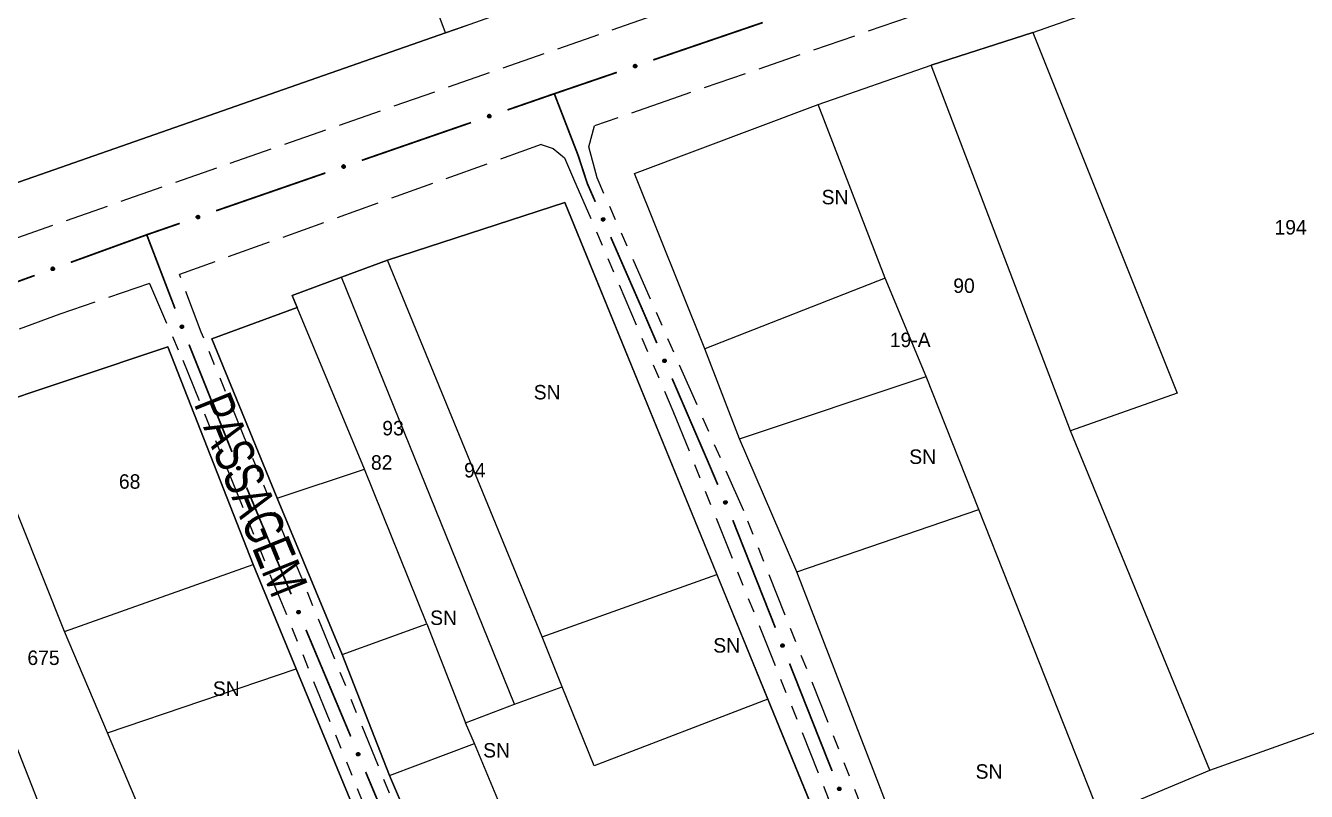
# Model space of a CAD drawing. Extents: x 204373 to 205952, y 4873300 to 4875179.
# Drawn here: x 205014.8 to 205147.7, y 4874661.2 to 4874740.7 of the extents above; entities that cross this region are included whole.
import ezdxf
from ezdxf.enums import TextEntityAlignment as Align

# ---------------------------------------------------------------- set-up
doc = ezdxf.new("R2010")
doc.units = 0
doc.header["$LTSCALE"] = 1.5
doc.header["$MEASUREMENT"] = 0
doc.linetypes.add('TRACO_11', pattern=[8, 3, -1, 3, -1])
doc.linetypes.add('TRACO_25', pattern=[8, 3, -1, 1, -1, 1, -1])
for name, color, linetype in [('CD_MALHA_LOTES', 7, 'CONTINUOUS'), ('RU-QUADRA', 220, 'CONTINUOUS'), ('SV-EIXO-RUA-N-PAV', 6, 'CONTINUOUS'), ('SV-EIXO-RUA-PAV', 20, 'CONTINUOUS'), ('SV-RUA-NAO-PAV', 7, 'CONTINUOUS'), ('SV-RUA-PAVIM', 7, 'CONTINUOUS'), ('SV-TXT-RUA-PAV', 7, 'CONTINUOUS'), ('Th_NmrPort', 1, 'CONTINUOUS')]:
    doc.layers.add(name, color=color, linetype=linetype)
doc.styles.add('ARIAL', font='ARIAL.SHX')

msp = doc.modelspace()

# ---------------------------------------------------------------- linework, layer by layer
at = {"layer": 'CD_MALHA_LOTES', "linetype": 'Continuous', "flags": 128}
for points in [[(205058.33925, 4874739.900504), (205050.555601, 4874760.861856)], [(205119.299297, 4874739.963191), (205148.397146, 4874750.172962)], [(205058.33925, 4874739.900504), (205003.597043, 4874720.771307)], [(205060.537077, 4874740.684466), (205058.33925, 4874739.900504)], [(205119.299297, 4874739.963191), (205108.7492, 4874736.559934)], [(205119.299297, 4874739.963191), (205134.273629, 4874702.527362)], [(205097.007962, 4874732.476025), (205108.7492, 4874736.559934)], [(205123.213043, 4874698.613616), (205108.7492, 4874736.559934)], [(205077.949722, 4874725.329185), (205097.007962, 4874732.476025)], [(205103.98464, 4874714.438762), (205097.007962, 4874732.476025)], [(205085.266725, 4874707.121759), (205077.949722, 4874725.329185)], [(205052.313492, 4874716.305006), (205070.730738, 4874722.288847)], [(205070.730738, 4874722.288847), (205086.51134, 4874683.695598)], [(205047.537757, 4874714.568375), (205052.313492, 4874716.305006)], [(205068.377328, 4874677.230809), (205052.313492, 4874716.305006)], [(205042.415947, 4874712.643047), (205047.537757, 4874714.568375)], [(205065.492489, 4874670.235019), (205047.537757, 4874714.568375)], [(205103.98464, 4874714.438762), (205085.266725, 4874707.121759)], [(205108.238711, 4874704.22899), (205103.98464, 4874714.438762)], [(205042.936443, 4874711.393858), (205042.415947, 4874712.643047)], [(205034.088017, 4874708.166785), (205042.936443, 4874711.393858)], [(205049.911084, 4874694.633899), (205042.936443, 4874711.393858)], [(205040.85446, 4874691.615024), (205034.088017, 4874708.166785)], [(205009.624723, 4874700.671648), (205029.507656, 4874707.333992)], [(205029.507656, 4874707.333992), (205038.356081, 4874684.744482)], [(205088.840145, 4874697.762802), (205085.266725, 4874707.121759)], [(205088.840145, 4874697.762802), (205108.238711, 4874704.22899)], [(205113.683923, 4874690.445799), (205108.238711, 4874704.22899)], [(205134.273629, 4874702.527362), (205123.213043, 4874698.613616)], [(205018.785446, 4874677.769841), (205009.624723, 4874700.671648)], [(205137.676886, 4874663.389904), (205123.213043, 4874698.613616)], [(205023.521956, 4874641.022849), (205001.348842, 4874697.548674)], [(205094.795845, 4874683.97961), (205088.840145, 4874697.762802)], [(205040.85446, 4874691.615024), (205049.911084, 4874694.633899)], [(205056.408884, 4874678.557147), (205049.911084, 4874694.633899)], [(205047.620903, 4874675.375561), (205040.85446, 4874691.615024)], [(205094.795845, 4874683.97961), (205113.683923, 4874690.445799)], [(205126.275974, 4874658.625344), (205113.683923, 4874690.445799)], [(205018.785446, 4874677.769841), (205038.356081, 4874684.744482)], [(205038.356081, 4874684.744482), (205042.832344, 4874673.918173)], [(205116.236365, 4874628.506518), (205094.795845, 4874683.97961)], [(205068.377328, 4874677.230809), (205086.51134, 4874683.695598)], [(205086.51134, 4874683.695598), (205091.807141, 4874670.744118)], [(205047.620903, 4874675.375561), (205056.408884, 4874678.557147)], [(205056.408884, 4874678.557147), (205060.426317, 4874668.298347)], [(205023.261708, 4874667.255829), (205018.785446, 4874677.769841)], [(205070.451963, 4874672.02882), (205068.377328, 4874677.230809)], [(205052.534931, 4874662.846117), (205047.620903, 4874675.375561)], [(205023.261708, 4874667.255829), (205042.832344, 4874673.918173)], [(205042.832344, 4874673.918173), (205050.847976, 4874654.451637)], [(205065.492489, 4874670.235019), (205070.451963, 4874672.02882)], [(205073.749784, 4874663.820558), (205070.451963, 4874672.02882)], [(205091.807141, 4874670.744118), (205073.749784, 4874663.820558)], [(205091.807141, 4874670.744118), (205096.365367, 4874659.59646)], [(205060.426317, 4874668.298347), (205065.492489, 4874670.235019)], [(205061.358935, 4874666.146151), (205060.426317, 4874668.298347)], [(205031.589638, 4874647.581094), (205023.261708, 4874667.255829)], [(205137.676886, 4874663.389904), (205149.971808, 4874667.76997)], [(205052.534931, 4874662.846117), (205061.358935, 4874666.146151)], [(205068.440728, 4874649.142581), (205061.358935, 4874666.146151)], [(205059.696402, 4874646.123706), (205052.534931, 4874662.846117)], [(205126.275974, 4874658.625344), (205137.676886, 4874663.389904)]]:
    msp.add_lwpolyline(points, dxfattribs=at)
at = {"layer": 'RU-QUADRA', "linetype": 'Continuous', "flags": 128}
for points in [[(205152.736299, 4874549.721114), (205146.610436, 4874564.695446), (205138.782944, 4874582.052057), (205127.80744, 4874600.599809), (205119.979948, 4874619.317723), (205116.236365, 4874628.506518), (205094.795845, 4874683.97961), (205088.840145, 4874697.762802), (205085.266725, 4874707.121759), (205077.949722, 4874725.329185), (205097.007962, 4874732.476025), (205108.7492, 4874736.559934), (205119.299297, 4874739.963191), (205148.397146, 4874750.172962)], [(204942.358577, 4874741.660885), (204949.283834, 4874724.062521), (204953.332607, 4874713.773837), (204957.012475, 4874704.422611), (205003.597043, 4874720.771307), (205058.33925, 4874739.900504), (205059.342626, 4874740.258407), (205077.742177, 4874746.821502)], [(205096.543262, 4874659.161397), (205092.037162, 4874670.181575), (205086.803545, 4874682.980978), (205070.730738, 4874722.288847), (205052.313492, 4874716.305006), (205047.537757, 4874714.568375), (205042.415947, 4874712.643047), (205042.936443, 4874711.393858), (205034.088017, 4874708.166785), (205040.85446, 4874691.615024), (205047.620903, 4874675.375561), (205052.534931, 4874662.846117), (205059.696402, 4874646.123706)], [(205050.847976, 4874654.451637), (205042.832344, 4874673.918173), (205038.356081, 4874684.744482), (205029.507656, 4874707.333992), (205009.624723, 4874700.671648)]]:
    msp.add_lwpolyline(points, dxfattribs=at)
at = {"layer": 'SV-EIXO-RUA-N-PAV', "const_width": 0.18}
for points in [[(205069.629265, 4874733.590665), (205071.793749, 4874727.994683)], [(205071.793749, 4874727.994683), (205072.093735, 4874727.219108)], [(205072.093735, 4874727.219108), (205072.76682, 4874725.157786)], [(205072.76682, 4874725.157786), (205073.055479, 4874724.273766)], [(205073.055479, 4874724.273766), (205073.884049, 4874722.376779)], [(205027.402128, 4874718.753568), (205027.325812, 4874718.95283)], [(205030.263393, 4874711.282747), (205027.402128, 4874718.753568)], [(205075.485113, 4874718.711183), (205078.687243, 4874711.379992)], [(205078.687243, 4874711.379992), (205078.765836, 4874711.200055)], [(205078.765836, 4874711.200055), (205080.272207, 4874707.707408)], [(205036.174293, 4874696.414894), (205031.712831, 4874707.554703)], [(205081.856339, 4874704.034463), (205085.420638, 4874695.770337)], [(205085.420638, 4874695.770337), (205085.558156, 4874695.451491)], [(205085.558156, 4874695.451491), (205086.597084, 4874693.010636)], [(205042.31512, 4874681.640432), (205037.690961, 4874692.713696)], [(205088.156954, 4874689.327414), (205092.573272, 4874678.169631)], [(205044.02553, 4874677.544589), (205043.856506, 4874677.949345)], [(205044.242752, 4874677.026949), (205044.02553, 4874677.544589)], [(205048.499184, 4874666.883834), (205044.242752, 4874677.026949)], [(205094.045378, 4874674.45037), (205096.98959, 4874667.011847)], [(205096.98959, 4874667.011847), (205097.129142, 4874666.65927)], [(205097.129142, 4874666.65927), (205098.466495, 4874663.29449)], [(205051.567276, 4874659.572545), (205050.046978, 4874663.195429)]]:
    msp.add_lwpolyline(points, dxfattribs=at)
at = {"layer": 'SV-EIXO-RUA-N-PAV'}
for points in [[(205074.727948, 4874720.719712), (205074.773731, 4874720.702509), (205074.809562, 4874720.678362), (205074.83365, 4874720.649621), (205074.848313, 4874720.618673), (205074.859749, 4874720.585322), (205074.863859, 4874720.549153), (205074.85953, 4874720.508), (205074.842595, 4874720.461952), (205074.815447, 4874720.426873), (205074.788533, 4874720.401749), (205074.757142, 4874720.384601), (205074.724557, 4874720.374035), (205074.686846, 4874720.371008), (205074.645184, 4874720.375803), (205074.599293, 4874720.393951), (205074.564328, 4874720.417865), (205074.541759, 4874720.446277), (205074.524719, 4874720.477944), (205074.513453, 4874720.512133), (205074.509623, 4874720.547659), (205074.514526, 4874720.589598), (205074.533039, 4874720.634655), (205074.556492, 4874720.669801), (205074.584579, 4874720.692763), (205074.616133, 4874720.708837), (205074.649444, 4874720.720713), (205074.68563, 4874720.726359), (205074.727948, 4874720.719712)], [(205030.927299, 4874709.241494), (205030.882356, 4874709.260786), (205030.847675, 4874709.286557), (205030.824935, 4874709.316376), (205030.811712, 4874709.347967), (205030.801824, 4874709.381809), (205030.799383, 4874709.418128), (205030.805602, 4874709.459038), (205030.824638, 4874709.504258), (205030.853373, 4874709.53805), (205030.881415, 4874709.561908), (205030.913561, 4874709.577593), (205030.946598, 4874709.586648), (205030.984408, 4874709.587936), (205031.025806, 4874709.581229), (205031.070813, 4874709.560987), (205031.10464, 4874709.535489), (205031.125877, 4874709.506068), (205031.141441, 4874709.47365), (205031.151122, 4874709.438979), (205031.153313, 4874709.403314), (205031.146484, 4874709.361645), (205031.125917, 4874709.317488), (205031.100871, 4874709.28346), (205031.071756, 4874709.261815), (205031.039496, 4874709.24721), (205031.005673, 4874709.23688), (205030.969266, 4874709.232906), (205030.927299, 4874709.241494)], [(205081.108451, 4874706.046464), (205081.154154, 4874706.02905), (205081.189873, 4874706.004738), (205081.213828, 4874705.975886), (205081.228348, 4874705.944871), (205081.23963, 4874705.911467), (205081.243573, 4874705.87528), (205081.239054, 4874705.834147), (205081.221907, 4874705.788178), (205081.194597, 4874705.753224), (205081.167567, 4874705.728226), (205081.136098, 4874705.711223), (205081.103465, 4874705.700807), (205081.06574, 4874705.697954), (205081.024101, 4874705.702941), (205080.978294, 4874705.721301), (205080.94344, 4874705.745376), (205080.921002, 4874705.773891), (205080.904109, 4874705.805637), (205080.893, 4874705.839877), (205080.889334, 4874705.875421), (205080.89443, 4874705.917337), (205080.913151, 4874705.962308), (205080.936766, 4874705.997345), (205080.964959, 4874706.020177), (205080.996587, 4874706.036105), (205081.029952, 4874706.047827), (205081.066163, 4874706.053306), (205081.108451, 4874706.046464)], [(205036.803342, 4874694.548138), (205036.758112, 4874694.566746), (205036.723044, 4874694.591987), (205036.699854, 4874694.621459), (205036.686153, 4874694.652844), (205036.675753, 4874694.686533), (205036.672761, 4874694.722811), (205036.678359, 4874694.763811), (205036.696706, 4874694.809314), (205036.724925, 4874694.843539), (205036.752602, 4874694.867819), (205036.784506, 4874694.88399), (205036.817402, 4874694.893545), (205036.855188, 4874694.895407), (205036.896683, 4874694.889329), (205036.941991, 4874694.869772), (205036.976202, 4874694.84479), (205036.997883, 4874694.815695), (205037.013937, 4874694.783518), (205037.024143, 4874694.748997), (205037.026875, 4874694.713369), (205037.020679, 4874694.671602), (205037.000784, 4874694.627138), (205036.976258, 4874694.592733), (205036.947475, 4874694.570649), (205036.91544, 4874694.555557), (205036.881778, 4874694.544714), (205036.845435, 4874694.540188), (205036.803342, 4874694.548138)], [(205087.42538, 4874691.345714), (205087.471, 4874691.328082), (205087.506602, 4874691.303599), (205087.530419, 4874691.274633), (205087.544791, 4874691.243549), (205087.555912, 4874691.210092), (205087.559683, 4874691.173886), (205087.554967, 4874691.132775), (205087.537601, 4874691.086889), (205087.510124, 4874691.052066), (205087.482975, 4874691.027197), (205087.451425, 4874691.010344), (205087.418742, 4874691.000085), (205087.381005, 4874690.997412), (205087.339389, 4874691.002598), (205087.293671, 4874691.021177), (205087.258932, 4874691.045418), (205087.236631, 4874691.07404), (205087.219889, 4874691.105866), (205087.208945, 4874691.140159), (205087.205448, 4874691.17572), (205087.210745, 4874691.217611), (205087.22968, 4874691.262492), (205087.253463, 4874691.297416), (205087.281764, 4874691.320113), (205087.313468, 4874691.33589), (205087.346889, 4874691.347452), (205087.383126, 4874691.352758), (205087.42538, 4874691.345714)], [(205043.0396, 4874679.619885), (205042.994102, 4874679.637828), (205042.958668, 4874679.662553), (205042.93505, 4874679.691682), (205042.92089, 4874679.722863), (205042.909998, 4874679.756396), (205042.906474, 4874679.792626), (205042.911471, 4874679.833704), (205042.92915, 4874679.879471), (205042.956864, 4874679.914105), (205042.984182, 4874679.938788), (205043.015847, 4874679.955425), (205043.048599, 4874679.965461), (205043.086354, 4874679.967876), (205043.127933, 4874679.962406), (205043.173523, 4874679.943515), (205043.208096, 4874679.919037), (205043.230201, 4874679.890263), (205043.246725, 4874679.858324), (205043.257435, 4874679.823957), (205043.260689, 4874679.788373), (205043.255106, 4874679.746519), (205043.235864, 4874679.701768), (205043.211844, 4874679.667008), (205043.183388, 4874679.644504), (205043.151577, 4874679.628945), (205043.118078, 4874679.61761), (205043.081805, 4874679.612552), (205043.0396, 4874679.619885)], [(205093.358801, 4874676.484109), (205093.403956, 4874676.465318), (205093.438922, 4874676.439935), (205093.461991, 4874676.41037), (205093.475565, 4874676.378929), (205093.485829, 4874676.345199), (205093.488675, 4874676.30891), (205093.482911, 4874676.267932), (205093.464379, 4874676.222504), (205093.436022, 4874676.188394), (205093.408247, 4874676.164226), (205093.376277, 4874676.148184), (205093.343343, 4874676.138762), (205093.30555, 4874676.137053), (205093.26408, 4874676.1433), (205093.218851, 4874676.163039), (205093.184742, 4874676.18816), (205093.163179, 4874676.217342), (205093.147255, 4874676.249584), (205093.137189, 4874676.284146), (205093.134602, 4874676.319785), (205093.140966, 4874676.361527), (205093.161041, 4874676.40591), (205093.185707, 4874676.440215), (205093.214579, 4874676.462182), (205093.246675, 4874676.477145), (205093.28038, 4874676.487851), (205093.316741, 4874676.49223), (205093.358801, 4874676.484109)], [(205049.227173, 4874664.864548), (205049.181643, 4874664.882412), (205049.146166, 4874664.907076), (205049.122497, 4874664.936163), (205049.108284, 4874664.96732), (205049.097333, 4874665.000833), (205049.093747, 4874665.037057), (205049.098672, 4874665.078144), (205049.116272, 4874665.123941), (205049.143926, 4874665.158624), (205049.171201, 4874665.183354), (205049.202836, 4874665.200046), (205049.235571, 4874665.210139), (205049.273322, 4874665.21262), (205049.31491, 4874665.207222), (205049.360533, 4874665.18841), (205049.395148, 4874665.163992), (205049.417303, 4874665.135257), (205049.433882, 4874665.103346), (205049.444652, 4874665.068998), (205049.447968, 4874665.033419), (205049.442457, 4874664.991556), (205049.423294, 4874664.946772), (205049.399334, 4874664.91197), (205049.370917, 4874664.889417), (205049.339133, 4874664.873802), (205049.305654, 4874664.86241), (205049.26939, 4874664.857289), (205049.227173, 4874664.864548)], [(205099.254427, 4874661.61009), (205099.299609, 4874661.591363), (205099.334611, 4874661.56603), (205099.357723, 4874661.536498), (205099.371341, 4874661.505076), (205099.381653, 4874661.471361), (205099.38455, 4874661.435075), (205099.378845, 4874661.39409), (205099.360378, 4874661.348635), (205099.33207, 4874661.314485), (205099.304329, 4874661.290277), (205099.272382, 4874661.27419), (205099.239462, 4874661.264721), (205099.201671, 4874661.262958), (205099.160192, 4874661.269145), (205099.114935, 4874661.288821), (205099.08079, 4874661.313892), (205099.059186, 4874661.343044), (205099.043216, 4874661.375264), (205099.033101, 4874661.40981), (205099.030462, 4874661.445446), (205099.036767, 4874661.487197), (205099.056779, 4874661.531608), (205099.081396, 4874661.565949), (205099.110236, 4874661.587957), (205099.142311, 4874661.602965), (205099.176001, 4874661.613719), (205099.212355, 4874661.61815), (205099.254427, 4874661.61009)]]:
    msp.add_lwpolyline(points, close=True, dxfattribs=at)
for points in [[(205074.509623, 4874720.547659), (205074.599293, 4874720.393951)], [(205074.513453, 4874720.512133), (205074.564328, 4874720.417865)], [(205074.513857, 4874720.526173), (205074.578794, 4874720.411592)], [(205074.514526, 4874720.589598), (205074.645184, 4874720.375803)], [(205074.516459, 4874720.564535), (205074.618708, 4874720.391801)], [(205074.526721, 4874720.60922), (205074.664328, 4874720.37599)], [(205074.533039, 4874720.634655), (205074.686846, 4874720.371008)], [(205074.544716, 4874720.649838), (205074.702847, 4874720.376436)], [(205074.556492, 4874720.669801), (205074.724557, 4874720.374035)], [(205074.57122, 4874720.677794), (205074.739182, 4874720.381883)], [(205074.584579, 4874720.692763), (205074.757142, 4874720.384601)], [(205074.601001, 4874720.698246), (205074.769739, 4874720.393741)], [(205074.616133, 4874720.708837), (205074.788533, 4874720.401749)], [(205074.635309, 4874720.711742), (205074.801633, 4874720.419583)], [(205074.649444, 4874720.720713), (205074.815447, 4874720.426873)], [(205074.669301, 4874720.719145), (205074.82759, 4874720.448789)], [(205074.68563, 4874720.726359), (205074.842595, 4874720.461952)], [(205074.705478, 4874720.721545), (205074.847928, 4874720.487453)], [(205074.727948, 4874720.719712), (205074.85953, 4874720.508)], [(205074.752506, 4874720.709328), (205074.858348, 4874720.535185)], [(205074.773731, 4874720.702509), (205074.863859, 4874720.549153)], [(205074.794216, 4874720.688832), (205074.857356, 4874720.574955)], [(205074.809562, 4874720.678362), (205074.859749, 4874720.585322)], [(205030.882356, 4874709.260786), (205030.799383, 4874709.418128)], [(205030.847675, 4874709.286557), (205030.801824, 4874709.381809)], [(205030.862522, 4874709.275391), (205030.804691, 4874709.392054)], [(205030.903245, 4874709.252997), (205030.805531, 4874709.431828)], [(205030.927299, 4874709.241494), (205030.805602, 4874709.459038)], [(205030.949661, 4874709.238628), (205030.818138, 4874709.47903)], [(205030.969266, 4874709.232906), (205030.824638, 4874709.504258)], [(205030.98591, 4874709.239361), (205030.840233, 4874709.516716)], [(205031.005673, 4874709.23688), (205030.853373, 4874709.53805)], [(205031.020207, 4874709.24519), (205030.867508, 4874709.544696)], [(205031.039496, 4874709.24721), (205030.881415, 4874709.561908)], [(205031.0551, 4874709.257093), (205030.900557, 4874709.569043)], [(205031.071756, 4874709.261815), (205030.913561, 4874709.577593)], [(205031.08579, 4874709.276153), (205030.931628, 4874709.579482)], [(205031.100871, 4874709.28346), (205030.946598, 4874709.586648)], [(205031.113553, 4874709.302859), (205030.968175, 4874709.583251)], [(205031.125917, 4874709.317488), (205030.984408, 4874709.587936)], [(205031.133399, 4874709.342606), (205031.006674, 4874709.581922)], [(205031.146484, 4874709.361645), (205031.025806, 4874709.581229)], [(205031.145707, 4874709.386771), (205031.051517, 4874709.564029)], [(205031.153313, 4874709.403314), (205031.070813, 4874709.560987)], [(205031.150072, 4874709.424972), (205031.090478, 4874709.542421)], [(205031.151122, 4874709.438979), (205031.10464, 4874709.535489)], [(205080.889334, 4874705.875421), (205080.978294, 4874705.721301)], [(205080.893, 4874705.839877), (205080.94344, 4874705.745376)], [(205080.893469, 4874705.853916), (205080.957877, 4874705.739036)], [(205080.89443, 4874705.917337), (205081.024101, 4874705.702941)], [(205080.896248, 4874705.892265), (205080.997699, 4874705.71906)], [(205080.906716, 4874705.936902), (205081.043245, 4874705.70304)], [(205080.913151, 4874705.962308), (205081.06574, 4874705.697954)], [(205080.924898, 4874705.977437), (205081.081766, 4874705.703308)], [(205080.936766, 4874705.997345), (205081.103465, 4874705.700807)], [(205080.951531, 4874706.00527), (205081.118126, 4874705.708587)], [(205080.964959, 4874706.020177), (205081.136098, 4874705.711223)], [(205080.981405, 4874706.025585), (205081.148737, 4874705.720304)], [(205080.996587, 4874706.036105), (205081.167567, 4874705.728226)], [(205081.015776, 4874706.038922), (205081.180749, 4874705.745999)], [(205081.029952, 4874706.047827), (205081.194597, 4874705.753224)], [(205081.049801, 4874706.046168), (205081.206841, 4874705.775085)], [(205081.066163, 4874706.053306), (205081.221907, 4874705.788178)], [(205081.085989, 4874706.048401), (205081.227357, 4874705.813654)], [(205081.108451, 4874706.046464), (205081.239054, 4874705.834147)], [(205081.13296, 4874706.035967), (205081.237998, 4874705.861338)], [(205081.154154, 4874706.02905), (205081.243573, 4874705.87528)], [(205081.174575, 4874706.015279), (205081.23719, 4874705.901112)], [(205081.189873, 4874706.004738), (205081.23963, 4874705.911467)], [(205036.758112, 4874694.566746), (205036.672761, 4874694.722811)], [(205036.723044, 4874694.591987), (205036.675753, 4874694.686533)], [(205036.803342, 4874694.548138), (205036.678359, 4874694.763811)], [(205036.738059, 4874694.581049), (205036.678464, 4874694.69682)], [(205036.779117, 4874694.559275), (205036.6787, 4874694.736602)], [(205036.825746, 4874694.545612), (205036.690589, 4874694.78399)], [(205036.845435, 4874694.540188), (205036.696706, 4874694.809314)], [(205036.861979, 4874694.546895), (205036.712111, 4874694.822007)], [(205036.881778, 4874694.544714), (205036.724925, 4874694.843539)], [(205036.896184, 4874694.553244), (205036.738957, 4874694.850398)], [(205036.91544, 4874694.555557), (205036.752602, 4874694.867819)], [(205036.930892, 4874694.565675), (205036.771633, 4874694.875244)], [(205036.947475, 4874694.570649), (205036.784506, 4874694.88399)], [(205036.96129, 4874694.585199), (205036.802542, 4874694.886152)], [(205036.976258, 4874694.592733), (205036.817402, 4874694.893545)], [(205036.988644, 4874694.612323), (205036.839027, 4874694.890476)], [(205037.000784, 4874694.627138), (205036.855188, 4874694.895407)], [(205037.007884, 4874694.652366), (205036.877542, 4874694.889732)], [(205037.020679, 4874694.671602), (205036.896683, 4874694.889329)], [(205037.019521, 4874694.696713), (205036.922652, 4874694.872521)], [(205037.026875, 4874694.713369), (205036.941991, 4874694.869772)], [(205037.023305, 4874694.734976), (205036.961936, 4874694.851507)], [(205037.024143, 4874694.748997), (205036.976202, 4874694.84479)], [(205087.205448, 4874691.17572), (205087.293671, 4874691.021177)], [(205087.208945, 4874691.140159), (205087.258932, 4874691.045418)], [(205087.209481, 4874691.154195), (205087.273339, 4874691.039009)], [(205087.210745, 4874691.217611), (205087.339389, 4874691.002598)], [(205087.212443, 4874691.19253), (205087.313065, 4874691.018843)], [(205087.223124, 4874691.237118), (205087.358534, 4874691.002605)], [(205087.22968, 4874691.262492), (205087.381005, 4874690.997412)], [(205087.2415, 4874691.277565), (205087.397056, 4874691.002689)], [(205087.253463, 4874691.297416), (205087.418742, 4874691.000085)], [(205087.268265, 4874691.30527), (205087.43344, 4874691.007795)], [(205087.281764, 4874691.320113), (205087.451425, 4874691.010344)], [(205087.298237, 4874691.325442), (205087.464107, 4874691.019365)], [(205087.313468, 4874691.33589), (205087.482975, 4874691.027197)], [(205087.33267, 4874691.338615), (205087.496242, 4874691.044907)], [(205087.346889, 4874691.347452), (205087.510124, 4874691.052066)], [(205087.36673, 4874691.345698), (205087.522473, 4874691.073867)], [(205087.383126, 4874691.352758), (205087.537601, 4874691.086889)], [(205087.402928, 4874691.347758), (205087.543173, 4874691.112338)], [(205087.42538, 4874691.345714), (205087.554967, 4874691.132775)], [(205087.449839, 4874691.3351), (205087.554041, 4874691.159971)], [(205087.471, 4874691.328082), (205087.559683, 4874691.173886)], [(205087.491355, 4874691.314213), (205087.553423, 4874691.199748)], [(205087.506602, 4874691.303599), (205087.555912, 4874691.210092)], [(205043.0396, 4874679.619885), (205042.911471, 4874679.833704)], [(205043.015214, 4874679.630666), (205042.912211, 4874679.806503)], [(205043.062038, 4874679.617688), (205042.923405, 4874679.85406)], [(205043.081805, 4874679.612552), (205042.92915, 4874679.879471)], [(205043.098249, 4874679.619501), (205042.944367, 4874679.892388)], [(205043.118078, 4874679.61761), (205042.956864, 4874679.914105)], [(205043.132357, 4874679.62635), (205042.970795, 4874679.921169)], [(205043.151577, 4874679.628945), (205042.984182, 4874679.938788)], [(205043.16688, 4874679.639288), (205043.003103, 4874679.946491)], [(205043.183388, 4874679.644504), (205043.015847, 4874679.955425)], [(205043.196988, 4874679.659255), (205043.033849, 4874679.957851)], [(205043.211844, 4874679.667008), (205043.048599, 4874679.965461)], [(205043.223942, 4874679.686777), (205043.070267, 4874679.962708)], [(205043.235864, 4874679.701768), (205043.086354, 4874679.967876)], [(205043.242594, 4874679.727097), (205043.108789, 4874679.962529)], [(205043.255106, 4874679.746519), (205043.127933, 4874679.962406)], [(205043.253579, 4874679.771611), (205043.154146, 4874679.945981)], [(205043.260689, 4874679.788373), (205043.173523, 4874679.943515)], [(205043.256803, 4874679.809925), (205043.193733, 4874679.925544)], [(205043.257435, 4874679.823957), (205043.208096, 4874679.919037)], [(205042.994102, 4874679.637828), (205042.906474, 4874679.792626)], [(205042.958668, 4874679.662553), (205042.909998, 4874679.756396)], [(205042.973842, 4874679.651836), (205042.912558, 4874679.766722)], [(205093.134602, 4874676.319785), (205093.218851, 4874676.163039)], [(205093.137189, 4874676.284146), (205093.184742, 4874676.18816)], [(205093.138084, 4874676.298164), (205093.198981, 4874676.181385)], [(205093.140966, 4874676.361527), (205093.26408, 4874676.1433)], [(205093.142023, 4874676.336411), (205093.238179, 4874676.160212)], [(205093.153839, 4874676.380711), (205093.283219, 4874676.142819)], [(205093.161041, 4874676.40591), (205093.30555, 4874676.137053)], [(205093.173241, 4874676.420676), (205093.32173, 4874676.141919)], [(205093.185707, 4874676.440215), (205093.343343, 4874676.138762)], [(205093.200705, 4874676.447689), (205093.358233, 4874676.146094)], [(205093.214579, 4874676.462182), (205093.376277, 4874676.148184)], [(205093.231182, 4874676.467089), (205093.389186, 4874676.156878)], [(205093.246675, 4874676.477145), (205093.408247, 4874676.164226)], [(205093.26594, 4874676.479379), (205093.421962, 4874676.181591)], [(205093.28038, 4874676.487851), (205093.436022, 4874676.188394)], [(205093.30017, 4874676.48559), (205093.448923, 4874676.209873)], [(205093.316741, 4874676.49223), (205093.464379, 4874676.222504)], [(205093.336408, 4874676.486726), (205093.470599, 4874676.247803)], [(205093.358801, 4874676.484109), (205093.482911, 4874676.267932)], [(205093.382981, 4874676.472874), (205093.482679, 4874676.295142)], [(205093.403956, 4874676.465318), (205093.488675, 4874676.30891)], [(205093.423951, 4874676.450935), (205093.483077, 4874676.334923)], [(205093.438922, 4874676.439935), (205093.485829, 4874676.345199)], [(205049.339133, 4874664.873802), (205049.171201, 4874665.183354)], [(205049.354418, 4874664.884172), (205049.190108, 4874665.19109)], [(205049.370917, 4874664.889417), (205049.202836, 4874665.200046)], [(205049.384492, 4874664.904191), (205049.220834, 4874665.202504)], [(205049.399334, 4874664.91197), (205049.235571, 4874665.210139)], [(205049.411398, 4874664.93176), (205049.257244, 4874665.207424)], [(205049.423294, 4874664.946772), (205049.273322, 4874665.21262)], [(205049.429979, 4874664.972113), (205049.295766, 4874665.207311)], [(205049.442457, 4874664.991556), (205049.31491, 4874665.207222)], [(205049.440888, 4874665.016645), (205049.341152, 4874665.190842)], [(205049.447968, 4874665.033419), (205049.360533, 4874665.18841)], [(205049.181643, 4874664.882412), (205049.093747, 4874665.037057)], [(205049.146166, 4874664.907076), (205049.097333, 4874665.000833)], [(205049.227173, 4874664.864548), (205049.098672, 4874665.078144)], [(205049.202768, 4874664.875286), (205049.099459, 4874665.050944)], [(205049.161359, 4874664.896384), (205049.099875, 4874665.011164)], [(205049.249614, 4874664.862389), (205049.11057, 4874665.098521)], [(205049.26939, 4874664.857289), (205049.116272, 4874665.123941)], [(205049.285822, 4874664.864265), (205049.131466, 4874665.136885)], [(205049.305654, 4874664.86241), (205049.143926, 4874665.158624)], [(205049.319918, 4874664.871174), (205049.157844, 4874665.165712)], [(205049.444045, 4874665.054964), (205049.380774, 4874665.170474)], [(205049.444652, 4874665.068998), (205049.395148, 4874665.163992)], [(205099.030462, 4874661.445446), (205099.114935, 4874661.288821)], [(205099.033101, 4874661.40981), (205099.08079, 4874661.313892)], [(205099.033975, 4874661.42383), (205099.095038, 4874661.307138)], [(205099.036767, 4874661.487197), (205099.160192, 4874661.269145)], [(205099.03786, 4874661.462082), (205099.134267, 4874661.286021)], [(205099.049613, 4874661.506399), (205099.179332, 4874661.268692)], [(205099.056779, 4874661.531608), (205099.201671, 4874661.262958)], [(205099.068958, 4874661.546392), (205099.217844, 4874661.267847)], [(205099.081396, 4874661.565949), (205099.239462, 4874661.264721)], [(205099.096383, 4874661.573444), (205099.254341, 4874661.272075)], [(205099.110236, 4874661.587957), (205099.272382, 4874661.27419)], [(205099.126832, 4874661.592888), (205099.285278, 4874661.282902)], [(205099.142311, 4874661.602965), (205099.304329, 4874661.290277)], [(205099.161573, 4874661.605227), (205099.318019, 4874661.307662)], [(205099.176001, 4874661.613719), (205099.33207, 4874661.314485)], [(205099.195794, 4874661.611487), (205099.34494, 4874661.335982)], [(205099.212355, 4874661.61815), (205099.360378, 4874661.348635)], [(205099.232031, 4874661.612674), (205099.366561, 4874661.373943)], [(205099.254427, 4874661.61009), (205099.378845, 4874661.39409)], [(205099.278623, 4874661.598889), (205099.378575, 4874661.4213)], [(205099.299609, 4874661.591363), (205099.38455, 4874661.435075)], [(205099.319624, 4874661.577008), (205099.378915, 4874661.461081)], [(205099.334611, 4874661.56603), (205099.381653, 4874661.471361)]]:
    msp.add_lwpolyline(points, dxfattribs=at)
at = {"layer": 'SV-EIXO-RUA-PAV', "const_width": 0.18}
for points in [[(205091.258015, 4874740.977685), (205079.902073, 4874737.099209)], [(205076.116759, 4874735.806384), (205070.438788, 4874733.867146)], [(205069.629265, 4874733.590665), (205064.767521, 4874731.908405)], [(205070.438788, 4874733.867146), (205069.629265, 4874733.590665)], [(205060.987421, 4874730.600415), (205049.647118, 4874726.676445)], [(205045.867017, 4874725.368455), (205034.526715, 4874721.444485)], [(205030.746614, 4874720.136495), (205027.911538, 4874719.155503)], [(205027.325812, 4874718.95283), (205019.448453, 4874716.09364)], [(205027.911538, 4874719.155503), (205027.325812, 4874718.95283)], [(205015.688466, 4874714.728905), (205004.408508, 4874710.634697)]]:
    msp.add_lwpolyline(points, dxfattribs=at)
at = {"layer": 'SV-EIXO-RUA-PAV'}
for points in [[(205078.180964, 4874736.395063), (205078.160038, 4874736.350857), (205078.133014, 4874736.317143), (205078.102382, 4874736.295512), (205078.070328, 4874736.283455), (205078.036147, 4874736.274813), (205077.999762, 4874736.273704), (205077.959107, 4874736.281418), (205077.914615, 4874736.302098), (205077.881898, 4874736.332051), (205077.859084, 4874736.360948), (205077.844587, 4874736.393648), (205077.836749, 4874736.426994), (205077.836846, 4874736.464826), (205077.845066, 4874736.50595), (205077.866943, 4874736.550185), (205077.893663, 4874736.583055), (205077.923842, 4874736.603201), (205077.956808, 4874736.617567), (205077.991811, 4874736.625971), (205078.027533, 4874736.626853), (205078.068923, 4874736.618503), (205078.112297, 4874736.596332), (205078.145385, 4874736.570056), (205078.165949, 4874736.540168), (205078.179362, 4874736.507394), (205078.188446, 4874736.473216), (205078.191083, 4874736.436688), (205078.180964, 4874736.395063)], [(205063.049249, 4874731.197364), (205063.028501, 4874731.153075), (205063.001612, 4874731.119253), (205062.971067, 4874731.097499), (205062.939062, 4874731.085313), (205062.904915, 4874731.076535), (205062.868535, 4874731.07528), (205062.82785, 4874731.082831), (205062.783275, 4874731.103332), (205062.750438, 4874731.133154), (205062.727508, 4874731.161959), (205062.712881, 4874731.194601), (205062.704909, 4874731.227915), (205062.704855, 4874731.265747), (205062.712909, 4874731.306904), (205062.734609, 4874731.351226), (205062.761197, 4874731.384203), (205062.791295, 4874731.404469), (205062.824203, 4874731.418967), (205062.859172, 4874731.427512), (205062.89489, 4874731.428538), (205062.936313, 4874731.420353), (205062.979776, 4874731.398356), (205063.012969, 4874731.372213), (205063.033652, 4874731.342408), (205063.047196, 4874731.309688), (205063.056418, 4874731.275546), (205063.059202, 4874731.239029), (205063.049249, 4874731.197364)], [(205047.928845, 4874725.965404), (205047.908097, 4874725.921115), (205047.881209, 4874725.887293), (205047.850663, 4874725.865539), (205047.818658, 4874725.853353), (205047.784512, 4874725.844575), (205047.748132, 4874725.84332), (205047.707446, 4874725.850871), (205047.662872, 4874725.871372), (205047.630035, 4874725.901194), (205047.607105, 4874725.93), (205047.592477, 4874725.962641), (205047.584505, 4874725.995956), (205047.584451, 4874726.033788), (205047.592506, 4874726.074944), (205047.614206, 4874726.119266), (205047.640794, 4874726.152244), (205047.670892, 4874726.17251), (205047.7038, 4874726.187008), (205047.738768, 4874726.195552), (205047.774486, 4874726.196578), (205047.81591, 4874726.188393), (205047.859372, 4874726.166396), (205047.892566, 4874726.140253), (205047.913249, 4874726.110448), (205047.926793, 4874726.077728), (205047.936014, 4874726.043587), (205047.938798, 4874726.007069), (205047.928845, 4874725.965404)], [(205032.808442, 4874720.733445), (205032.787694, 4874720.689155), (205032.760806, 4874720.655333), (205032.73026, 4874720.633579), (205032.698255, 4874720.621394), (205032.664108, 4874720.612615), (205032.627729, 4874720.61136), (205032.587043, 4874720.618911), (205032.542469, 4874720.639412), (205032.509632, 4874720.669234), (205032.486702, 4874720.69804), (205032.472074, 4874720.730681), (205032.464102, 4874720.763996), (205032.464048, 4874720.801828), (205032.472103, 4874720.842984), (205032.493802, 4874720.887307), (205032.520391, 4874720.920284), (205032.550488, 4874720.94055), (205032.583397, 4874720.955048), (205032.618365, 4874720.963592), (205032.654083, 4874720.964618), (205032.695507, 4874720.956434), (205032.738969, 4874720.934437), (205032.772163, 4874720.908294), (205032.792846, 4874720.878488), (205032.80639, 4874720.845768), (205032.815611, 4874720.811627), (205032.818395, 4874720.77511), (205032.808442, 4874720.733445)], [(205017.741076, 4874715.356819), (205017.720997, 4874715.312222), (205017.694621, 4874715.277999), (205017.664406, 4874715.255788), (205017.632588, 4874715.243122), (205017.598577, 4874715.233831), (205017.562221, 4874715.232028), (205017.521426, 4874715.238966), (205017.476548, 4874715.258794), (205017.443266, 4874715.288118), (205017.419905, 4874715.316576), (205017.404788, 4874715.348993), (205017.396315, 4874715.382184), (205017.395692, 4874715.420011), (205017.403126, 4874715.461284), (205017.424156, 4874715.505928), (205017.450245, 4874715.539301), (205017.480035, 4874715.560018), (205017.512721, 4874715.57501), (205017.547557, 4874715.584079), (205017.583255, 4874715.585643), (205017.624797, 4874715.578083), (205017.668586, 4874715.556742), (205017.702169, 4874715.531102), (205017.723299, 4874715.501611), (205017.737334, 4874715.469099), (205017.747068, 4874715.4351), (205017.750401, 4874715.398629), (205017.741076, 4874715.356819)]]:
    msp.add_lwpolyline(points, close=True, dxfattribs=at)
for points in [[(205078.145385, 4874736.570056), (205077.836749, 4874736.426994)], [(205078.112297, 4874736.596332), (205077.836846, 4874736.464826)], [(205078.126464, 4874736.58344), (205077.840934, 4874736.448432)], [(205078.152134, 4874736.554718), (205077.843362, 4874736.411771)], [(205078.087471, 4874736.604729), (205077.843672, 4874736.486856)], [(205078.165949, 4874736.540168), (205077.844587, 4874736.393648)], [(205078.068923, 4874736.618503), (205077.845066, 4874736.50595)], [(205078.170057, 4874736.52335), (205077.852655, 4874736.380339)], [(205078.179362, 4874736.507394), (205077.859084, 4874736.360948)], [(205078.043785, 4874736.618647), (205077.863196, 4874736.531014)], [(205078.027533, 4874736.626853), (205077.866943, 4874736.550185)], [(205078.180674, 4874736.488044), (205077.875775, 4874736.34642)], [(205078.188446, 4874736.473216), (205077.881898, 4874736.332051)], [(205078.00577, 4874736.624408), (205077.886217, 4874736.569157)], [(205077.991811, 4874736.625971), (205077.893663, 4874736.583055)], [(205078.185243, 4874736.453557), (205077.902737, 4874736.318139)], [(205078.191083, 4874736.436688), (205077.914615, 4874736.302098)], [(205078.184647, 4874736.417305), (205077.939588, 4874736.294677)], [(205078.180964, 4874736.395063), (205077.959107, 4874736.281418)], [(205078.168587, 4874736.371447), (205077.986297, 4874736.28035)], [(205078.160038, 4874736.350857), (205077.999762, 4874736.273704)], [(205078.144716, 4874736.331572), (205078.026013, 4874736.278053)], [(205078.133014, 4874736.317143), (205078.036147, 4874736.274813)], [(205062.979776, 4874731.398356), (205062.704855, 4874731.265747)], [(205063.012969, 4874731.372213), (205062.704909, 4874731.227915)], [(205062.993994, 4874731.385521), (205062.709008, 4874731.249369)], [(205063.01978, 4874731.356902), (205062.711583, 4874731.212719)], [(205062.954916, 4874731.406653), (205062.711592, 4874731.287805)], [(205063.033652, 4874731.342408), (205062.712881, 4874731.194601)], [(205062.936313, 4874731.420353), (205062.712909, 4874731.306904)], [(205063.037828, 4874731.325606), (205062.721002, 4874731.181324)], [(205063.047196, 4874731.309688), (205062.727508, 4874731.161959)], [(205062.911175, 4874731.420396), (205062.730939, 4874731.332041)], [(205062.89489, 4874731.428538), (205062.734609, 4874731.351226)], [(205063.048586, 4874731.290343), (205062.744258, 4874731.147498)], [(205063.056418, 4874731.275546), (205062.750438, 4874731.133154)], [(205062.873137, 4874731.426005), (205062.753806, 4874731.370275)], [(205062.859172, 4874731.427512), (205062.761197, 4874731.384203)], [(205063.053293, 4874731.255875), (205062.771333, 4874731.119325)], [(205063.059202, 4874731.239029), (205062.783275, 4874731.103332)], [(205063.052843, 4874731.219621), (205062.808278, 4874731.096012)], [(205063.049249, 4874731.197364), (205062.82785, 4874731.082831)], [(205063.036967, 4874731.173699), (205062.855044, 4874731.081872)], [(205063.028501, 4874731.153075), (205062.868535, 4874731.07528)], [(205063.013256, 4874731.133728), (205062.894769, 4874731.079734)], [(205063.001612, 4874731.119253), (205062.904915, 4874731.076535)], [(205047.859372, 4874726.166396), (205047.584451, 4874726.033788)], [(205047.892566, 4874726.140253), (205047.584505, 4874725.995956)], [(205047.873591, 4874726.153562), (205047.588605, 4874726.01741)], [(205047.899376, 4874726.124943), (205047.591179, 4874725.980759)], [(205047.834513, 4874726.174694), (205047.591188, 4874726.055845)], [(205047.913249, 4874726.110448), (205047.592477, 4874725.962641)], [(205047.81591, 4874726.188393), (205047.592506, 4874726.074944)], [(205047.917425, 4874726.093646), (205047.600599, 4874725.949365)], [(205047.926793, 4874726.077728), (205047.607105, 4874725.93)], [(205047.790772, 4874726.188437), (205047.610535, 4874726.100081)], [(205047.774486, 4874726.196578), (205047.614206, 4874726.119266)], [(205047.928183, 4874726.058384), (205047.623854, 4874725.915538)], [(205047.936014, 4874726.043587), (205047.630035, 4874725.901194)], [(205047.752734, 4874726.194045), (205047.633403, 4874726.138315)], [(205047.738768, 4874726.195552), (205047.640794, 4874726.152244)], [(205047.93289, 4874726.023915), (205047.650929, 4874725.887366)], [(205047.938798, 4874726.007069), (205047.662872, 4874725.871372)], [(205047.932439, 4874725.987661), (205047.687874, 4874725.864052)], [(205047.928845, 4874725.965404), (205047.707446, 4874725.850871)], [(205047.916564, 4874725.941739), (205047.73464, 4874725.849912)], [(205047.908097, 4874725.921115), (205047.748132, 4874725.84332)], [(205047.892853, 4874725.901769), (205047.774365, 4874725.847774)], [(205047.881209, 4874725.887293), (205047.784512, 4874725.844575)], [(205032.738969, 4874720.934437), (205032.464048, 4874720.801828)], [(205032.772163, 4874720.908294), (205032.464102, 4874720.763996)], [(205032.753187, 4874720.921602), (205032.468201, 4874720.78545)], [(205032.778973, 4874720.892983), (205032.470776, 4874720.748799)], [(205032.714109, 4874720.942734), (205032.470785, 4874720.823885)], [(205032.792846, 4874720.878488), (205032.472074, 4874720.730681)], [(205032.695507, 4874720.956434), (205032.472103, 4874720.842984)], [(205032.797022, 4874720.861687), (205032.480195, 4874720.717405)], [(205032.80639, 4874720.845768), (205032.486702, 4874720.69804)], [(205032.670369, 4874720.956477), (205032.490132, 4874720.868121)], [(205032.654083, 4874720.964618), (205032.493802, 4874720.887307)], [(205032.807779, 4874720.826424), (205032.503451, 4874720.683579)], [(205032.815611, 4874720.811627), (205032.509632, 4874720.669234)], [(205032.632331, 4874720.962085), (205032.513, 4874720.906356)], [(205032.618365, 4874720.963592), (205032.520391, 4874720.920284)], [(205032.812487, 4874720.791955), (205032.530526, 4874720.655406)], [(205032.818395, 4874720.77511), (205032.542469, 4874720.639412)], [(205032.812036, 4874720.755702), (205032.567471, 4874720.632092)], [(205032.808442, 4874720.733445), (205032.587043, 4874720.618911)], [(205032.79616, 4874720.709779), (205032.614237, 4874720.617952)], [(205032.787694, 4874720.689155), (205032.627729, 4874720.61136)], [(205032.772449, 4874720.669809), (205032.653962, 4874720.615815)], [(205032.760806, 4874720.655333), (205032.664108, 4874720.612615)], [(205017.668586, 4874715.556742), (205017.395692, 4874715.420011)], [(205017.702169, 4874715.531102), (205017.396315, 4874715.382184)], [(205017.682996, 4874715.544123), (205017.400091, 4874715.403697)], [(205017.643604, 4874715.564664), (205017.402096, 4874715.442167)], [(205017.624797, 4874715.578083), (205017.403126, 4874715.461284)], [(205017.709209, 4874715.515895), (205017.403217, 4874715.367089)], [(205017.723299, 4874715.501611), (205017.404788, 4874715.348993)], [(205017.727727, 4874715.484874), (205017.413108, 4874715.33584)], [(205017.737334, 4874715.469099), (205017.419905, 4874715.316576)], [(205017.599662, 4874715.577747), (205017.420775, 4874715.486689)], [(205017.583255, 4874715.585643), (205017.424156, 4874715.505928)], [(205017.739014, 4874715.449777), (205017.43687, 4874715.302368)], [(205017.561543, 4874715.582783), (205017.443065, 4874715.525263)], [(205017.747068, 4874715.4351), (205017.443266, 4874715.288118)], [(205017.547557, 4874715.584079), (205017.450245, 4874715.539301)], [(205017.74424, 4874715.415383), (205017.464366, 4874715.274606)], [(205017.750401, 4874715.398629), (205017.476548, 4874715.258794)], [(205017.744335, 4874715.379127), (205017.501658, 4874715.251851)], [(205017.741076, 4874715.356819), (205017.521426, 4874715.238966)], [(205017.729152, 4874715.332971), (205017.548631, 4874715.238416)], [(205017.720997, 4874715.312222), (205017.562221, 4874715.232028)], [(205017.706045, 4874715.292648), (205017.588384, 4874715.236877)], [(205017.694621, 4874715.277999), (205017.598577, 4874715.233831)]]:
    msp.add_lwpolyline(points, dxfattribs=at)
at = {"layer": 'SV-RUA-NAO-PAV', "linetype": 'TRACO_25'}
for points in [[(205181.345664, 4874483.81555, 10.393459), (205178.369199, 4874484.83354, 10.393459), (205176.259444, 4874486.005902, 10.393459), (205175.343006, 4874487.751082, 10.393459), (205137.26058, 4874581.530618, 10.987933), (205131.616086, 4874594.754365, 10.987933), (205128.682987, 4874597.509701, 10.987933), (205126.372061, 4874599.020691, 10.987933), (205124.717975, 4874601.455539, 10.987933), (205089.2868, 4874690.302466, 10.269611), (205074.065647, 4874724.87831, 9.675138), (205073.199847, 4874728.079056, 9.675138), (205073.817238, 4874730.250442, 9.600829)], [(205068.262992, 4874728.318743, 9.55129), (205069.504742, 4874727.918914, 9.55129), (205070.699264, 4874726.941577, 9.55129), (205071.634226, 4874724.771828, 9.600829), (205081.948855, 4874700.690265, 10.046683), (205122.657808, 4874599.184829, 10.913624), (205125.038834, 4874595.021011, 10.913624), (205126.905352, 4874594.576602, 10.913624), (205128.416342, 4874593.954429, 10.913624), (205134.632986, 4874580.599117, 10.913624), (205166.464577, 4874503.362991, 10.566848), (205173.257654, 4874485.480609, 10.393459), (205172.354166, 4874482.997629, 10.393459), (205171.1379, 4874480.77503, 10.393459)], [(205027.601185, 4874713.90791, 9.55129), (205031.056992, 4874705.932971, 9.55129), (205071.529807, 4874606.64498, 10.046683), (205074.055204, 4874608.239968, 10.046683), (205032.984269, 4874708.857115, 9.55129), (205030.724703, 4874714.838319, 9.55129)]]:
    msp.add_polyline3d(points, dxfattribs=at)
at = {"layer": 'SV-RUA-PAVIM', "linetype": 'TRACO_11'}
for points in [[(204957.899882, 4874699.824499, 9.229283), (204968.024481, 4874702.648141, 9.278823), (205108.088841, 4874751.557098, 9.922835), (205250.462091, 4874802.382079, 10.195302)], [(205146.171382, 4874755.230047, 9.873296), (205081.882709, 4874733.055515, 9.600829), (205073.817238, 4874730.250442, 9.600829)], [(205068.262992, 4874728.318743, 9.600829), (205030.724703, 4874714.838319, 9.600829)], [(205027.601185, 4874713.90791, 9.600829), (205018.297089, 4874710.717934, 9.675138), (204964.669733, 4874690.700416, 9.353131), (204962.292865, 4874689.64071, 9.278823)]]:
    msp.add_polyline3d(points, dxfattribs=at)

# ---------------------------------------------------------------- texts
at = {"layer": 'SV-TXT-RUA-PAV', "style": 'ARIAL', "width": 0.7}
msp.add_text('PASSAGEM', height=4, rotation=292, dxfattribs=at).set_placement((205032.186775, 4874701.413838))
at = {"layer": 'Th_NmrPort', "color": 1}
for s, p in [('SN', (205097.377508, 4874722.863174)), ('194', (205144.383031, 4874719.729938)), ('90', (205111.039025, 4874713.667391)), ('19-A', (205104.450479, 4874708.043615)), ('SN', (205067.491618, 4874702.614742)), ('93', (205051.773906, 4874698.882351)), ('82', (205050.598389, 4874695.319977)), ('SN', (205106.471327, 4874695.918522)), ('94', (205060.265135, 4874694.515433)), ('68', (205024.434631, 4874693.345095)), ('SN', (205056.745154, 4874679.205298)), ('675', (205014.937169, 4874675.051205)), ('SN', (205086.129197, 4874676.336761)), ('SN', (205034.189756, 4874671.846632)), ('SN', (205062.244602, 4874665.446705)), ('SN', (205113.358456, 4874663.245752))]:
    msp.add_text(s, height=1.5, dxfattribs=at).set_placement(p, align=Align.MIDDLE_LEFT)

doc.saveas('drawing.dxf')
